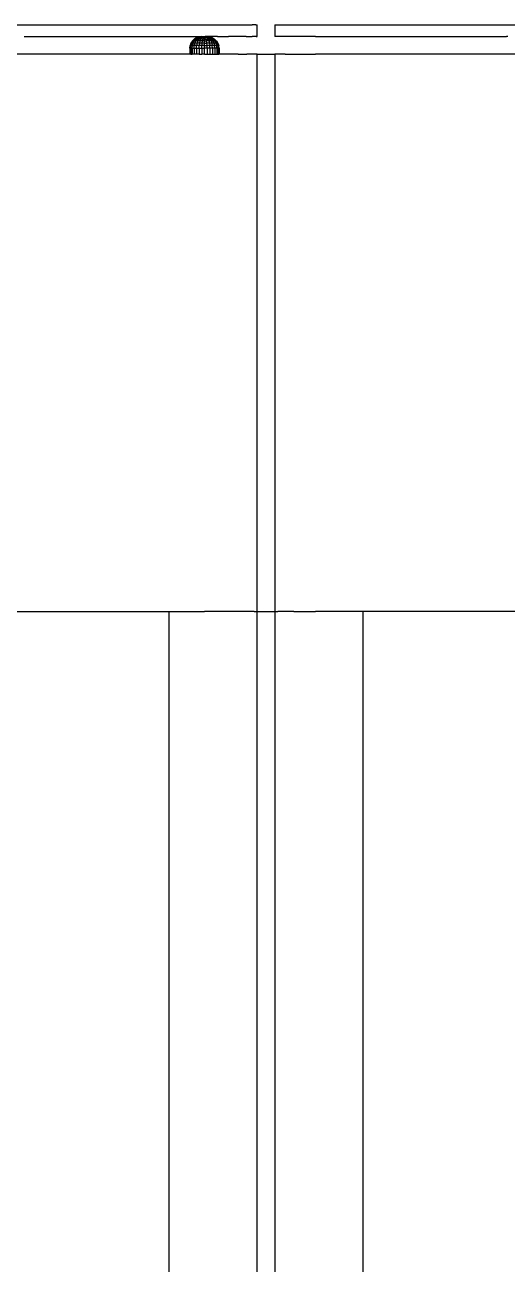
# Model space of a CAD drawing. Header units: millimetres. Extents: x 153 to 4750, y 92 to 3343.
# Drawn here: x 823.7 to 906, y 1707.4 to 1918.6 of the extents above; entities that cross this region are included whole.
import ezdxf

# ---------------------------------------------------------------- set-up
doc = ezdxf.new("R2010")
doc.units = ezdxf.units.MM

msp = doc.modelspace()

# ---------------------------------------------------------------- linework, layer by layer
for p, q in [((434.38, 1918.62), (852.38, 1918.62)), ((852.38, 1918.62), (854.51, 1918.62)), ((854.51, 1918.62), (856.59, 1918.62)), ((856.59, 1918.62), (858.51, 1918.62)), ((858.51, 1918.62), (860.16, 1918.62)), ((860.16, 1918.62), (861.52, 1918.62)), ((861.52, 1918.62), (862.54, 1918.62)), ((863.17, 1918.62), (862.54, 1918.62)), ((863.17, 1918.62), (863.38, 1918.62)), ((863.38, 1916.62), (863.38, 1918.62)), ((866.38, 1918.62), (866.56, 1918.62)), ((866.38, 1918.62), (866.38, 1916.62)), ((866.56, 1918.62), (867.15, 1918.62)), ((867.15, 1918.62), (868.17, 1918.62)), ((868.17, 1918.62), (869.6, 1918.62)), ((869.6, 1918.62), (871.36, 1918.62)), ((871.36, 1918.62), (873.33, 1918.62)), ((873.33, 1918.62), (875.38, 1918.62)), ((875.38, 1918.62), (877.38, 1918.62)), ((877.38, 1918.62), (1295.38, 1918.62)), ((823.63, 1916.6), (823.86, 1916.62)), ((823.86, 1916.62), (852.38, 1916.62)), ((852.65, 1916.19), (852.36, 1915.87)), ((852.38, 1916.62), (853.89, 1916.62)), ((852.77, 1916.19), (852.47, 1915.87)), ((852.67, 1916.19), (852.65, 1916.19)), ((852.93, 1916.19), (852.66, 1915.87)), ((853.06, 1916.43), (852.67, 1916.19)), ((852.77, 1916.19), (852.67, 1916.19)), ((853.14, 1916.43), (852.77, 1916.19)), ((852.93, 1916.19), (852.77, 1916.19)), ((853.26, 1916.43), (852.93, 1916.19)), ((853.15, 1916.19), (852.93, 1915.87)), ((853.15, 1916.19), (852.93, 1916.19)), ((853.14, 1916.43), (853.06, 1916.43)), ((853.5, 1916.58), (853.14, 1916.43)), ((853.26, 1916.43), (853.14, 1916.43)), ((853.43, 1916.43), (853.15, 1916.19)), ((853.43, 1916.19), (853.15, 1916.19)), ((853.63, 1916.58), (853.26, 1916.43)), ((853.43, 1916.43), (853.26, 1916.43)), ((853.43, 1916.19), (853.26, 1915.87)), ((853.75, 1916.58), (853.43, 1916.43)), ((853.65, 1916.43), (853.43, 1916.19)), ((853.65, 1916.43), (853.43, 1916.43)), ((853.74, 1916.19), (853.43, 1916.19)), ((853.63, 1916.58), (853.5, 1916.58)), ((853.74, 1916.19), (853.62, 1915.87)), ((853.63, 1916.58), (853.75, 1916.58)), ((853.89, 1916.58), (853.65, 1916.43)), ((853.89, 1916.43), (853.65, 1916.43)), ((853.89, 1916.43), (853.74, 1916.19)), ((854.07, 1916.19), (853.74, 1916.19)), ((853.89, 1916.62), (853.75, 1916.58)), ((853.75, 1916.58), (853.89, 1916.58)), ((853.89, 1916.62), (853.92, 1916.62)), ((853.89, 1916.62), (853.96, 1916.62)), ((853.92, 1916.62), (853.89, 1916.58)), ((853.89, 1916.58), (854.05, 1916.58)), ((854.05, 1916.58), (853.89, 1916.43)), ((854.14, 1916.43), (853.89, 1916.43)), ((853.92, 1916.62), (853.96, 1916.62)), ((853.96, 1916.62), (854.11, 1916.62)), ((854.07, 1916.19), (854.01, 1915.87)), ((854.11, 1916.62), (854.05, 1916.58)), ((854.05, 1916.58), (854.22, 1916.58)), ((854.14, 1916.43), (854.07, 1916.19)), ((854.38, 1916.19), (854.07, 1916.19)), ((854.11, 1916.62), (854.29, 1916.62)), ((854.22, 1916.58), (854.14, 1916.43)), ((854.38, 1916.43), (854.14, 1916.43)), ((854.29, 1916.62), (854.22, 1916.58)), ((854.38, 1916.58), (854.22, 1916.58)), ((854.29, 1916.62), (854.38, 1916.62)), ((854.38, 1916.58), (854.38, 1916.62)), ((854.38, 1916.62), (854.51, 1916.62)), ((854.38, 1916.43), (854.38, 1916.58)), ((854.38, 1916.58), (854.54, 1916.58)), ((854.38, 1916.19), (854.38, 1916.43)), ((854.38, 1916.43), (854.63, 1916.43)), ((854.38, 1915.87), (854.38, 1916.19)), ((854.38, 1916.19), (854.7, 1916.19)), ((854.51, 1916.62), (854.54, 1916.58)), ((854.65, 1916.62), (854.51, 1916.62)), ((854.54, 1916.58), (854.71, 1916.58)), ((854.63, 1916.43), (854.54, 1916.58)), ((854.7, 1916.19), (854.63, 1916.43)), ((854.87, 1916.43), (854.63, 1916.43)), ((854.65, 1916.62), (854.71, 1916.58)), ((854.85, 1916.62), (854.65, 1916.62)), ((854.76, 1915.87), (854.7, 1916.19)), ((854.7, 1916.19), (855.02, 1916.19)), ((854.87, 1916.58), (854.71, 1916.58)), ((854.71, 1916.58), (854.87, 1916.43)), ((854.85, 1916.62), (854.87, 1916.62)), ((854.85, 1916.62), (854.87, 1916.58)), ((854.87, 1916.62), (855.01, 1916.58)), ((856.59, 1916.62), (854.87, 1916.62)), ((855.01, 1916.58), (854.87, 1916.58)), ((854.87, 1916.58), (855.11, 1916.43)), ((854.87, 1916.43), (855.11, 1916.43)), ((854.87, 1916.43), (855.02, 1916.19)), ((855.13, 1916.58), (855.01, 1916.58)), ((855.01, 1916.58), (855.33, 1916.43)), ((855.02, 1916.19), (855.14, 1915.87)), ((855.02, 1916.19), (855.33, 1916.19)), ((855.11, 1916.43), (855.33, 1916.19)), ((855.33, 1916.43), (855.11, 1916.43)), ((855.13, 1916.58), (855.5, 1916.43)), ((855.13, 1916.58), (855.26, 1916.58)), ((855.26, 1916.58), (855.63, 1916.43)), ((855.33, 1916.43), (855.5, 1916.43)), ((855.33, 1916.43), (855.61, 1916.19)), ((855.33, 1916.19), (855.51, 1915.87)), ((855.33, 1916.19), (855.61, 1916.19)), ((855.5, 1916.43), (855.83, 1916.19)), ((855.63, 1916.43), (855.5, 1916.43)), ((855.61, 1916.19), (855.83, 1915.87)), ((855.61, 1916.19), (855.83, 1916.19)), ((855.63, 1916.43), (855.7, 1916.43)), ((855.63, 1916.43), (856, 1916.19)), ((855.7, 1916.43), (856.09, 1916.19)), ((855.83, 1916.19), (856.1, 1915.87)), ((855.83, 1916.19), (856, 1916.19)), ((856, 1916.19), (856.29, 1915.87)), ((856, 1916.19), (856.09, 1916.19)), ((856.09, 1916.19), (856.12, 1916.19)), ((856.12, 1916.19), (856.4, 1915.87)), ((856.59, 1916.62), (858.51, 1916.62)), ((860.16, 1916.62), (858.51, 1916.62)), ((861.52, 1916.62), (860.16, 1916.62)), ((861.52, 1916.62), (862.54, 1916.62)), ((863.2, 1916.62), (862.54, 1916.62)), ((863.2, 1916.62), (863.38, 1916.62)), ((866.56, 1916.62), (866.38, 1916.62)), ((867.15, 1916.62), (866.56, 1916.62)), ((868.17, 1916.62), (867.15, 1916.62)), ((869.6, 1916.62), (868.17, 1916.62)), ((871.36, 1916.62), (869.6, 1916.62)), ((873.33, 1916.62), (871.36, 1916.62)), ((873.33, 1916.62), (875.38, 1916.62)), ((875.38, 1916.62), (877.38, 1916.62)), ((877.38, 1916.62), (905.9, 1916.62)), ((906.13, 1916.6), (905.9, 1916.62)), ((851.88, 1914.62), (851.94, 1915.08)), ((851.92, 1914.62), (851.88, 1914.62)), ((851.88, 1914.62), (851.88, 1913.62)), ((851.92, 1914.62), (851.98, 1915.08)), ((852.06, 1914.62), (851.92, 1914.62)), ((851.92, 1914.62), (851.92, 1913.62)), ((852.09, 1915.51), (851.94, 1915.08)), ((851.94, 1915.08), (851.98, 1915.08)), ((852.13, 1915.51), (851.98, 1915.08)), ((851.98, 1915.08), (852.11, 1915.08)), ((852.06, 1914.62), (852.11, 1915.08)), ((852.06, 1914.62), (852.29, 1914.62)), ((852.06, 1914.62), (852.06, 1913.62)), ((852.33, 1915.87), (852.09, 1915.51)), ((852.13, 1915.51), (852.09, 1915.51)), ((852.25, 1915.51), (852.11, 1915.08)), ((852.33, 1915.08), (852.11, 1915.08)), ((852.36, 1915.87), (852.13, 1915.51)), ((852.25, 1915.51), (852.13, 1915.51)), ((852.47, 1915.87), (852.25, 1915.51)), ((852.46, 1915.51), (852.25, 1915.51)), ((852.29, 1914.62), (852.33, 1915.08)), ((852.29, 1914.62), (852.61, 1914.62)), ((852.29, 1914.62), (852.29, 1913.62)), ((852.36, 1915.87), (852.33, 1915.87)), ((852.46, 1915.51), (852.33, 1915.08)), ((852.65, 1915.08), (852.33, 1915.08)), ((852.47, 1915.87), (852.36, 1915.87)), ((852.66, 1915.87), (852.46, 1915.51)), ((852.76, 1915.51), (852.46, 1915.51)), ((852.66, 1915.87), (852.47, 1915.87)), ((852.61, 1914.62), (852.65, 1915.08)), ((852.61, 1914.62), (853.01, 1914.62)), ((852.61, 1914.62), (852.61, 1913.62)), ((852.76, 1915.51), (852.65, 1915.08)), ((853.04, 1915.08), (852.65, 1915.08)), ((852.93, 1915.87), (852.66, 1915.87)), ((852.93, 1915.87), (852.76, 1915.51)), ((853.13, 1915.51), (852.76, 1915.51)), ((853.26, 1915.87), (852.93, 1915.87)), ((853.01, 1914.62), (853.04, 1915.08)), ((853.01, 1914.62), (853.46, 1914.62)), ((853.01, 1914.62), (853.01, 1913.62)), ((853.13, 1915.51), (853.04, 1915.08)), ((853.48, 1915.08), (853.04, 1915.08)), ((853.26, 1915.87), (853.13, 1915.51)), ((853.54, 1915.51), (853.13, 1915.51)), ((853.62, 1915.87), (853.26, 1915.87)), ((853.46, 1914.62), (853.48, 1915.08)), ((853.46, 1914.62), (853.93, 1914.62)), ((853.46, 1914.62), (853.46, 1913.62)), ((853.54, 1915.51), (853.48, 1915.08)), ((853.94, 1915.08), (853.48, 1915.08)), ((853.62, 1915.87), (853.54, 1915.51)), ((853.96, 1915.51), (853.54, 1915.51)), ((854.01, 1915.87), (853.62, 1915.87)), ((853.93, 1914.62), (853.94, 1915.08)), ((853.93, 1914.62), (854.38, 1914.62)), ((853.93, 1914.62), (853.93, 1913.62)), ((853.96, 1915.51), (853.94, 1915.08)), ((854.38, 1915.08), (853.94, 1915.08)), ((854.01, 1915.87), (853.96, 1915.51)), ((854.38, 1915.51), (853.96, 1915.51)), ((854.38, 1915.87), (854.01, 1915.87)), ((854.38, 1915.51), (854.38, 1915.87)), ((854.38, 1915.87), (854.76, 1915.87)), ((854.38, 1915.08), (854.38, 1915.51)), ((854.38, 1915.51), (854.8, 1915.51)), ((854.38, 1914.62), (854.38, 1915.08)), ((854.38, 1915.08), (854.83, 1915.08)), ((854.38, 1913.62), (854.38, 1914.62)), ((854.84, 1914.62), (854.38, 1914.62)), ((854.8, 1915.51), (854.76, 1915.87)), ((855.14, 1915.87), (854.76, 1915.87)), ((854.83, 1915.08), (854.8, 1915.51)), ((855.22, 1915.51), (854.8, 1915.51)), ((854.84, 1914.62), (854.83, 1915.08)), ((855.28, 1915.08), (854.83, 1915.08)), ((855.3, 1914.62), (854.84, 1914.62)), ((854.84, 1914.62), (854.84, 1913.62)), ((855.14, 1915.87), (855.22, 1915.51)), ((855.51, 1915.87), (855.14, 1915.87)), ((855.22, 1915.51), (855.28, 1915.08)), ((855.63, 1915.51), (855.22, 1915.51)), ((855.3, 1914.62), (855.28, 1915.08)), ((855.72, 1915.08), (855.28, 1915.08)), ((855.75, 1914.62), (855.3, 1914.62)), ((855.3, 1914.62), (855.33, 1913.62)), ((855.51, 1915.87), (855.63, 1915.51)), ((855.83, 1915.87), (855.51, 1915.87)), ((855.63, 1915.51), (855.72, 1915.08)), ((856, 1915.51), (855.63, 1915.51)), ((855.75, 1914.62), (855.72, 1915.08)), ((856.11, 1915.08), (855.72, 1915.08)), ((856.15, 1914.62), (855.75, 1914.62)), ((855.75, 1914.62), (855.75, 1913.62)), ((855.83, 1915.87), (856.1, 1915.87)), ((855.83, 1915.87), (856, 1915.51)), ((856, 1915.51), (856.11, 1915.08)), ((856.3, 1915.51), (856, 1915.51)), ((856.1, 1915.87), (856.3, 1915.51)), ((856.29, 1915.87), (856.1, 1915.87)), ((856.15, 1914.62), (856.11, 1915.08)), ((856.43, 1915.08), (856.11, 1915.08)), ((856.47, 1914.62), (856.15, 1914.62)), ((856.15, 1914.62), (856.15, 1913.62)), ((856.29, 1915.87), (856.4, 1915.87)), ((856.29, 1915.87), (856.51, 1915.51)), ((856.3, 1915.51), (856.51, 1915.51)), ((856.3, 1915.51), (856.43, 1915.08)), ((856.4, 1915.87), (856.63, 1915.51)), ((856.4, 1915.87), (856.44, 1915.87)), ((856.47, 1914.62), (856.43, 1915.08)), ((856.65, 1915.08), (856.43, 1915.08)), ((856.44, 1915.87), (856.67, 1915.51)), ((856.71, 1914.62), (856.47, 1914.62)), ((856.47, 1914.62), (856.47, 1913.62)), ((856.51, 1915.51), (856.65, 1915.08)), ((856.63, 1915.51), (856.51, 1915.51)), ((856.63, 1915.51), (856.67, 1915.51)), ((856.63, 1915.51), (856.79, 1915.08)), ((856.71, 1914.62), (856.65, 1915.08)), ((856.79, 1915.08), (856.65, 1915.08)), ((856.67, 1915.51), (856.83, 1915.08)), ((856.71, 1914.62), (856.84, 1914.62)), ((856.71, 1914.62), (856.71, 1913.62)), ((856.84, 1914.62), (856.79, 1915.08)), ((856.83, 1915.08), (856.79, 1915.08)), ((856.88, 1914.62), (856.83, 1915.08)), ((856.84, 1914.62), (856.84, 1913.62)), ((856.84, 1914.62), (856.88, 1914.62)), ((856.88, 1914.62), (856.88, 1913.62)), ((851.88, 1913.62), (818.19, 1913.62)), ((851.92, 1913.62), (851.88, 1913.62)), ((852.06, 1913.62), (851.92, 1913.62)), ((852.06, 1913.62), (852.29, 1913.62)), ((852.38, 1913.62), (852.29, 1913.62)), ((852.61, 1913.62), (852.38, 1913.62)), ((853.01, 1913.62), (852.61, 1913.62)), ((853.46, 1913.62), (853.01, 1913.62)), ((853.46, 1913.62), (853.93, 1913.62)), ((854.38, 1913.62), (853.93, 1913.62)), ((854.38, 1913.62), (854.84, 1913.62)), ((854.84, 1913.62), (855.33, 1913.62)), ((855.33, 1913.62), (855.75, 1913.62)), ((855.75, 1913.62), (856.15, 1913.62)), ((856.15, 1913.62), (856.43, 1913.62)), ((856.43, 1913.62), (856.47, 1913.62)), ((856.47, 1913.62), (856.71, 1913.62)), ((856.71, 1913.62), (856.84, 1913.62)), ((856.88, 1913.62), (856.84, 1913.62)), ((858.4, 1913.62), (856.88, 1913.62)), ((860.16, 1913.62), (858.4, 1913.62)), ((860.16, 1913.62), (861.59, 1913.62)), ((862.61, 1913.62), (861.59, 1913.62)), ((863.2, 1913.62), (862.61, 1913.62)), ((863.38, 1913.62), (863.2, 1913.62)), ((863.38, 1913.62), (866.38, 1913.62)), ((863.38, 1818.62), (863.38, 1913.62)), ((866.56, 1913.62), (866.38, 1913.62)), ((866.38, 1913.62), (866.38, 1818.62)), ((867.15, 1913.62), (866.56, 1913.62)), ((868.17, 1913.62), (867.15, 1913.62)), ((868.17, 1913.62), (869.6, 1913.62)), ((869.6, 1913.62), (871.36, 1913.62)), ((871.36, 1913.62), (873.33, 1913.62)), ((875.38, 1913.62), (873.33, 1913.62)), ((877.38, 1913.62), (875.38, 1913.62)), ((911.58, 1913.62), (877.38, 1913.62)), ((643.38, 1818.62), (838.38, 1818.62)), ((838.38, 1818.62), (840.2, 1818.62)), ((840.2, 1818.62), (842.06, 1818.62)), ((842.06, 1818.62), (843.85, 1818.62)), ((843.85, 1818.62), (845.45, 1818.62)), ((845.45, 1818.62), (846.75, 1818.62)), ((846.75, 1818.62), (847.68, 1818.62)), ((847.68, 1818.62), (848.21, 1818.62)), ((848.21, 1818.62), (848.38, 1818.62)), ((848.38, 1176.62), (848.38, 1818.62)), ((848.38, 1818.62), (852.38, 1818.62)), ((852.38, 1818.62), (854.38, 1818.62)), ((856.43, 1818.62), (854.38, 1818.62)), ((858.4, 1818.62), (856.43, 1818.62)), ((860.16, 1818.62), (858.4, 1818.62)), ((861.59, 1818.62), (860.16, 1818.62)), ((862.61, 1818.62), (861.59, 1818.62)), ((862.88, 1818.62), (862.61, 1818.62)), ((862.88, 1818.62), (863.2, 1818.62)), ((863.2, 1818.62), (863.38, 1818.62)), ((863.37, 1096.46), (863.38, 1818.62)), ((863.38, 1818.62), (866.38, 1818.62)), ((866.38, 1818.62), (866.37, 1096.46)), ((866.38, 1818.62), (866.56, 1818.62)), ((866.56, 1818.62), (866.88, 1818.62)), ((867.15, 1818.62), (866.88, 1818.62)), ((868.17, 1818.62), (867.15, 1818.62)), ((869.6, 1818.62), (868.17, 1818.62)), ((869.6, 1818.62), (871.36, 1818.62)), ((871.36, 1818.62), (873.33, 1818.62)), ((875.38, 1818.62), (873.33, 1818.62)), ((877.38, 1818.62), (875.38, 1818.62)), ((881.38, 1818.62), (877.38, 1818.62)), ((881.38, 1818.62), (881.38, 1176.62)), ((881.55, 1818.62), (881.38, 1818.62)), ((882.08, 1818.62), (881.55, 1818.62)), ((883.01, 1818.62), (882.08, 1818.62)), ((884.31, 1818.62), (883.01, 1818.62)), ((885.91, 1818.62), (884.31, 1818.62)), ((887.7, 1818.62), (885.91, 1818.62)), ((889.56, 1818.62), (887.7, 1818.62)), ((891.38, 1818.62), (889.56, 1818.62)), ((1281.38, 1818.62), (891.38, 1818.62))]:
    msp.add_line(p, q)

doc.saveas('drawing.dxf')
